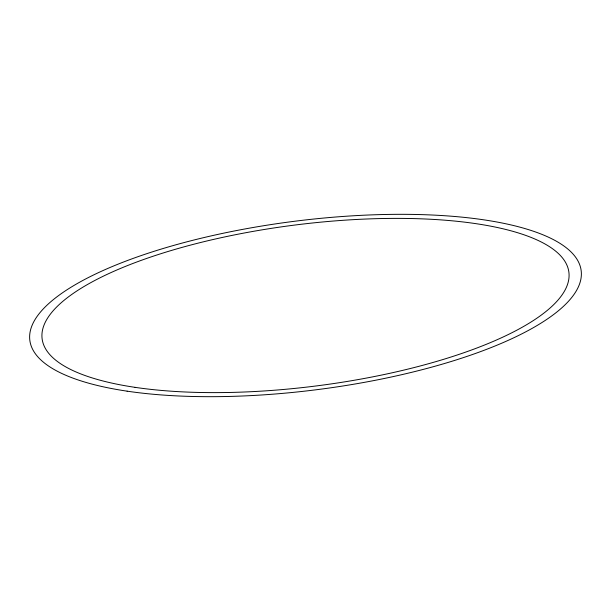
<?xml version="1.0" encoding="UTF-8"?>
<svg xmlns="http://www.w3.org/2000/svg" width="611" height="611" viewBox="0 0 611 611"><rect width="100%" height="100%" fill="white"/><g stroke="black" fill="none" stroke-linecap="round" stroke-linejoin="round"><path stroke-width="0.92" d="M127.103 391.162A277.868 84.944 -7.2 0 0 576.944 289.736A277.868 84.944 -7.2 0 0 212.452 235.602A277.868 84.944 -7.2 0 0 127.103 391.162M135.054 387.343A265.48 81.156 -7.2 0 0 564.847 290.439A265.48 81.156 -7.2 0 0 216.6 238.718A265.48 81.156 -7.2 0 0 135.054 387.343"/></g></svg>
